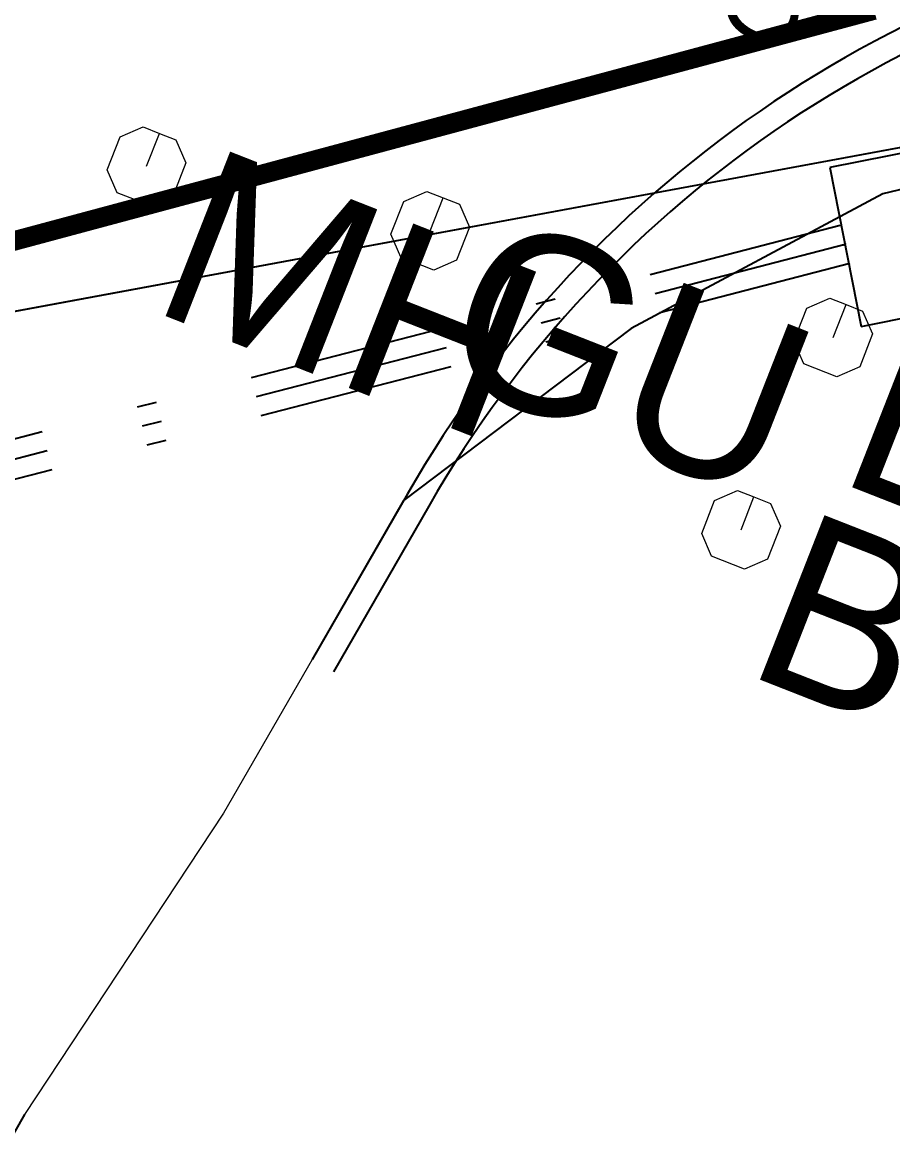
# Model space of a CAD drawing. Extents: x 421500 to 422711, y 436000 to 437000.
# Drawn here: x 421976.62 to 421981.05, y 436501.5 to 436507.17 of the extents above; entities that cross this region are included whole.
import ezdxf
from ezdxf.enums import TextEntityAlignment as Align

# ---------------------------------------------------------------- set-up
doc = ezdxf.new("R2010")
doc.units = 0
doc.linetypes.add('1010', pattern=[2, 1, -1])
doc.linetypes.add('XREF UTC_716709_AJB_1b$0$DASHDOT1', pattern=[2, 1, -0.5, 0, -0.5])
doc.layers.get('0').update_dxf_attribs({"color": 210})
doc.layers.add('716709-ExBase$0$LCCPoint Features', color=8, linetype='Continuous', lineweight=0)
doc.layers.add('716709-ExBase$1$LCCCarriageway Channels', color=8, linetype='Continuous', lineweight=0)
for name, color, linetype in [('716709-ExBase$0$OS-Join', 8, 'Continuous'), ('716709-ExBase$0$XC-LCCCarriageway', 251, 'Continuous'), ('Lines', 1, 'Continuous'), ('Pr-Kerb', 2, 'Continuous'), ('Pr-KerbEdge', 8, 'Continuous'), ('XREF UTC_716709_AJB_1b$0$du-UTCBOX', 42, 'Continuous'), ('XREF UTC_716709_AJB_1b$0$du-UTCDUCT-C1', 42, 'XREF UTC_716709_AJB_1b$0$DASHDOT1'), ('XREF UTC_716709_AJB_1b$0$du-UTCTEXT', 42, 'Continuous')]:
    doc.layers.add(name, color=color, linetype=linetype)
doc.styles.add('716709-ExBase$0$Style-WORKING', font='WORKING.shx')
doc.styles.add('XREF UTC_716709_AJB_1b$0$Standard', font='txt')

# ---------------------------------------------------------------- blocks, each defined once
blk = doc.blocks.new('XREF UTC_716709_AJB_1b$0$CCB')
for p, q in [((-0.4125, 0.4125), (-0.4125, -0.4125)), ((0.4125, 0.4125), (-0.4125, 0.4125)), ((0.4125, -0.4125), (0.4125, 0.4125)), ((-0.4125, -0.4125), (0.4125, -0.4125))]:
    blk.add_line(p, q)
blk = doc.blocks.new('XREF UTC_716709_AJB_1b$0$e_tag')
blk.add_line((-0.5, -0.7), (0.5, 0.7))
blk = doc.blocks.new('716709-ExBase$0$MSL1')
at = {"color": 0, "linetype": 'ByBlock', "lineweight": -2, "flags": 128}
blk.add_lwpolyline([(0, 0), (0, 1), (0.5, 1), (1, 0.5), (1, -0.5), (0.5, -1), (-0.5, -1), (-1, -0.5), (-1, 0.5), (-0.5, 1), (0, 1)], dxfattribs=at)

msp = doc.modelspace()

# ---------------------------------------------------------------- linework, layer by layer
at = {"layer": '716709-ExBase$0$OS-Join', "flags": 128}
msp.add_lwpolyline([(421976.6271, 436501.6081), (421964.45, 436480.2)], dxfattribs=at)
at = {"layer": '716709-ExBase$0$XC-LCCCarriageway', "flags": 128}
for points in [[(421998.3395, 436496.3839), (421999.3069, 436497.9904), (421999.5446, 436498.5787), (421999.5178, 436499.2127), (421999.0501, 436499.9659), (421994.9123, 436502.7796), (421992.9383, 436504.0722), (421991.0726, 436505.3778), (421988.9972, 436506.3148), (421986.784, 436506.8509), (421983.8538, 436506.9793), (421981.0011, 436506.2974), (421979.7188, 436505.6118), (421978.5589, 436504.7347), (421978.0936, 436503.9249)], [(421998.3395, 436496.3839), (421999.3069, 436497.9904), (421999.5446, 436498.5787), (421999.5178, 436499.2127), (421999.0501, 436499.9659), (421994.9123, 436502.7796), (421992.9383, 436504.0722), (421991.0726, 436505.3778), (421988.9972, 436506.3148), (421986.784, 436506.8509), (421983.8538, 436506.9793), (421981.0011, 436506.2974), (421979.7188, 436505.6118), (421978.5589, 436504.7347), (421978.0936, 436503.9249)], [(421981.7911, 436506.6622), (421972.2643, 436504.9006), (421971.3561, 436504.6792), (421967.8044, 436503.9592), (421964.6928, 436503.0995), (421961.7142, 436501.8548), (421960.8767, 436501.4216), (421959.3092, 436500.4972), (421958.4696, 436500.0163), (421954.576, 436497.3223), (421951.0062, 436494.212), (421948.5061, 436491.6794), (421946.1934, 436488.9746), (421940.0553, 436480.3826), (421934.114, 436472.0787), (421927.9013, 436463.136), (421925.2727, 436459.2804)], [(421981.7911, 436506.6622), (421972.2643, 436504.9006)]]:
    msp.add_lwpolyline(points, dxfattribs=at)
at = {"layer": '716709-ExBase$1$LCCCarriageway Channels', "flags": 128}
msp.add_lwpolyline([(421978.0936, 436503.9249), (421977.6412, 436503.1431), (421976.6271, 436501.6081)], dxfattribs=at)
msp.add_lwpolyline([(421978.0936, 436503.9249), (421977.6412, 436503.1431), (421976.6271, 436501.6081)], dxfattribs=at)
at = {"layer": 'Lines', "linetype": '1010', "const_width": 0.1, "flags": 128}
msp.add_lwpolyline([(421972.2643, 436504.9006), (421980.9566, 436507.2335)], dxfattribs=at)
at = {"layer": 'Pr-Kerb', "flags": 128}
msp.add_lwpolyline([(421998.1482, 436496.0452), (421998.1749, 436496.0924), (421998.3395, 436496.3839), (421998.7809, 436497.1169, 0.410473), (421997.791, 436501.2144), (421989.5639, 436506.3127, 0.172711), (421983.0068, 436507.729, 0.234125), (421978.5783, 436504.7684), (421978.0936, 436503.9249)], format="xyb", dxfattribs=at)
at = {"layer": 'Pr-KerbEdge', "flags": 128}
msp.add_lwpolyline([(421998.0394, 436496.1066), (421998.0661, 436496.1538), (421998.2315, 436496.4469), (421998.6738, 436497.1813, 0.410473), (421997.7252, 436501.1082), (421989.4981, 436506.2064, 0.172711), (421983.0229, 436507.605, 0.234125), (421978.6867, 436504.7061), (421978.202, 436503.8626)], format="xyb", dxfattribs=at)
at = {"layer": 'Pr-KerbEdge'}
msp.add_arc((422086.9238, 436454.9562), 118.125, 133.732121, 133.732121, dxfattribs=at)
at = {"layer": 'XREF UTC_716709_AJB_1b$0$du-UTCDUCT-C1', "flags": 128}
for points in [[(421980.7833, 436506.1354), (421970.2167, 436503.4058)], [(421980.8083, 436506.0386), (421970.2417, 436503.309)], [(421980.8333, 436505.9418), (421970.2667, 436503.2122)]]:
    msp.add_lwpolyline(points, dxfattribs=at)

# ---------------------------------------------------------------- block references
at = {"layer": '716709-ExBase$0$LCCPoint Features', "xscale": 0.18, "yscale": 0.18, "zscale": 0.18, "rotation": 338.5807557840462}
for p in [(421977.2495, 436506.4374), (421977.2495, 436506.4374), (421978.6946, 436506.109), (421978.6946, 436506.109), (421980.7485, 436505.5655), (421980.7485, 436505.5655), (421980.2783, 436504.5856), (421980.2783, 436504.5856)]:
    msp.add_blockref('716709-ExBase$0$MSL1', p, dxfattribs=at)
at = {"layer": 'XREF UTC_716709_AJB_1b$0$du-UTCBOX', "color": 5, "rotation": 11.13801903250848}
msp.add_blockref('XREF UTC_716709_AJB_1b$0$CCB', (421981.2154, 436506.1066), dxfattribs=at)
at = {"layer": 'XREF UTC_716709_AJB_1b$0$du-UTCTEXT', "xscale": 0.01, "yscale": 0.01, "rotation": 14.48410715027706}
msp.add_blockref('XREF UTC_716709_AJB_1b$0$e_tag', (421980.8083, 436506.0386), dxfattribs=at)

# ---------------------------------------------------------------- texts
at = {"layer": '716709-ExBase$0$LCCPoint Features', "style": '716709-ExBase$0$Style-WORKING'}
for s, p in [('MH', (421977.5831, 436506.5483)), ('MH', (421977.5831, 436506.5483)), ('GU', (421979.0282, 436506.2199)), ('GU', (421979.0282, 436506.2199)), ('BT', (421981.082, 436505.6763)), ('BT', (421981.082, 436505.6763)), ('BT', (421980.6118, 436504.6964)), ('BT', (421980.6118, 436504.6964))]:
    msp.add_text(s, height=0.9, rotation=338.5808, dxfattribs=at).set_placement(p, align=Align.TOP_LEFT)
at = {"layer": 'XREF UTC_716709_AJB_1b$0$du-UTCTEXT', "style": 'XREF UTC_716709_AJB_1b$0$Standard'}
msp.add_text('CCB/5', height=0.36, rotation=61, dxfattribs=at).set_placement((421980.4576, 436506.9864))

doc.saveas('drawing.dxf')
